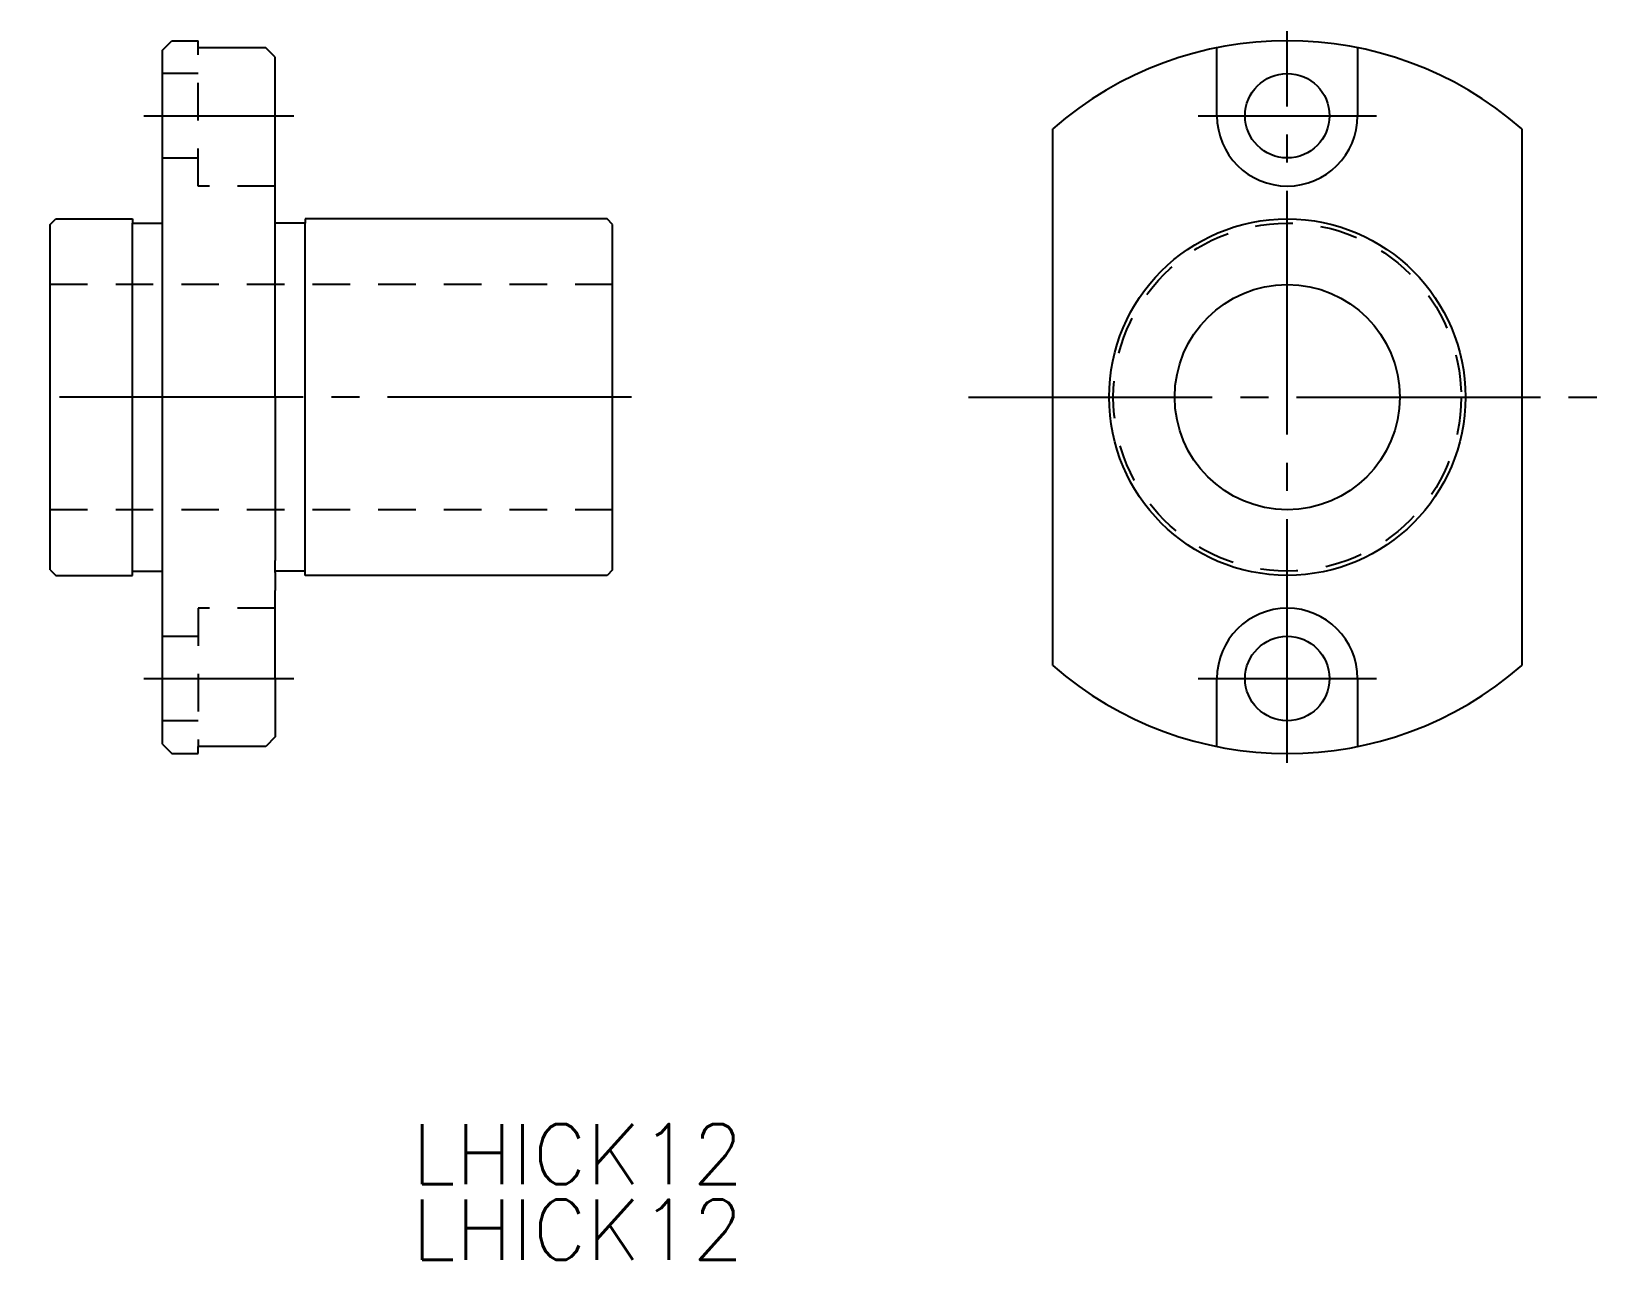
# Model space of a CAD drawing. Extents: x 140 to 223.5, y 124.1 to 189.5.
import ezdxf

# ---------------------------------------------------------------- set-up
doc = ezdxf.new("R2010")
doc.units = 0
doc.linetypes.add('CENTER', pattern=[17.5, 13, -1.5, 1.5, -1.5])
doc.linetypes.add('DASHED', pattern=[3.5, 2, -1.5])
doc.layers.get('0').update_dxf_attribs({"linetype": 'CONTINUOUS'})
doc.layers.add('CENTER', color=1, linetype='CENTER')
doc.styles.get("Standard").update_dxf_attribs({"font": 'txt.shx', "bigfont": '@extfont2.shx'})

msp = doc.modelspace()

# ---------------------------------------------------------------- linework, layer by layer
at = {"color": 7, "linetype": 'CONTINUOUS'}
for p, q in [((147.016, 188.544), (147.516, 189.044)), ((147.516, 189.044), (148.916, 189.044)), ((148.916, 188.67), (148.916, 189.044)), ((152.516, 188.67), (148.916, 188.67)), ((153.016, 188.16), (152.516, 188.67)), ((203.239, 185.044), (203.239, 188.67)), ((210.739, 188.67), (210.739, 185.044)), ((147.016, 151.544), (147.016, 188.544)), ((153.016, 173.794), (153.016, 188.16)), ((194.489, 183.682), (194.489, 184.353)), ((194.489, 156.406), (194.489, 183.682)), ((219.489, 184.353), (219.489, 183.682)), ((219.489, 183.682), (219.489, 156.406)), ((141.016, 179.244), (141.316, 179.544)), ((141.316, 179.544), (145.416, 179.544)), ((145.416, 179.544), (145.416, 179.319)), ((170.716, 179.544), (154.616, 179.544)), ((154.616, 179.544), (154.616, 179.319)), ((171.016, 179.244), (170.716, 179.544)), ((141.016, 160.844), (141.016, 179.244)), ((145.416, 179.319), (147.016, 179.319)), ((145.416, 160.544), (145.416, 179.319)), ((154.616, 179.319), (153.016, 179.319)), ((154.616, 160.544), (154.616, 179.319)), ((171.016, 160.844), (171.016, 179.244)), ((153.016, 170.044), (153.016, 173.794)), ((153.016, 170.044), (153.016, 161.344)), ((153.016, 160.694), (153.016, 161.344)), ((141.016, 160.844), (141.316, 160.544)), ((141.316, 160.544), (145.416, 160.544)), ((145.416, 160.769), (147.016, 160.769)), ((154.616, 160.769), (153.016, 160.769)), ((153.016, 160.694), (153.016, 159.744)), ((170.716, 160.544), (154.616, 160.544)), ((171.016, 160.844), (170.716, 160.544)), ((153.016, 158.794), (153.016, 159.744)), ((153.016, 155.044), (153.016, 158.794)), ((194.489, 155.735), (194.489, 156.406)), ((219.489, 156.406), (219.489, 155.735)), ((153.016, 155.044), (153.016, 151.928)), ((203.239, 151.418), (203.239, 155.044)), ((210.739, 155.044), (210.739, 151.418)), ((153.016, 151.928), (152.516, 151.418)), ((147.016, 151.544), (147.516, 151.044)), ((152.516, 151.418), (148.916, 151.418)), ((148.916, 151.044), (148.916, 151.418)), ((147.516, 151.044), (148.916, 151.044))]:
    msp.add_line(p, q, dxfattribs=at)
at = {"color": 3, "linetype": 'DASHED'}
for p, q in [((148.916, 181.294), (148.916, 188.67)), ((148.916, 187.294), (147.016, 187.294)), ((147.016, 182.794), (148.916, 182.794)), ((153.016, 181.294), (148.916, 181.294)), ((171.016, 176.044), (141.016, 176.044)), ((171.016, 164.044), (141.016, 164.044)), ((148.916, 158.794), (148.916, 151.418)), ((153.016, 158.794), (148.916, 158.794)), ((147.016, 157.294), (148.916, 157.294)), ((148.916, 152.794), (147.016, 152.794))]:
    msp.add_line(p, q, dxfattribs=at)
at = {"color": 7, "linetype": 'CONTINUOUS'}
for centre, radius in [((206.989, 185.044), 2.25), ((206.989, 170.044), 9.5), ((206.989, 170.044), 6), ((206.989, 155.044), 2.25)]:
    msp.add_circle(centre, radius, dxfattribs=at)
at = {"color": 3, "linetype": 'DASHED'}
msp.add_circle((206.989, 170.044), 9.275, dxfattribs=at)
at = {"color": 7, "linetype": 'CONTINUOUS'}
for centre, radius, start, end in [((206.989, 170.044), 19, 48.86049, 131.13951), ((206.989, 185.044), 3.75, 180, 0), ((206.989, 155.044), 3.75, 0, 180), ((206.989, 170.044), 19, 228.86049, 311.13951)]:
    msp.add_arc(centre, radius, start, end, dxfattribs=at)
at = {"layer": 'CENTER', "color": 1, "linetype": 'CENTER'}
for p, q in [((206.989, 150.544), (206.989, 189.544)), ((146.016, 185.044), (154.016, 185.044)), ((202.239, 185.044), (211.739, 185.044)), ((172.016, 170.044), (140.016, 170.044)), ((189.989, 170.044), (223.489, 170.044)), ((146.016, 155.044), (154.016, 155.044)), ((202.239, 155.044), (211.739, 155.044))]:
    msp.add_line(p, q, dxfattribs=at)

# ---------------------------------------------------------------- texts
at = {"color": 7, "linetype": 'CONTINUOUS'}
for p in [(160.305, 128.092), (160.305, 124.067)]:
    msp.add_text('LHICK12', height=3.2, dxfattribs=at).set_placement(p)

doc.saveas('drawing.dxf')
